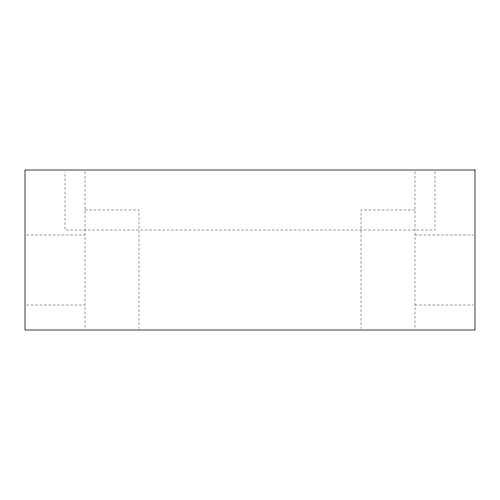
<?xml version="1.0" encoding="UTF-8"?>
<svg xmlns="http://www.w3.org/2000/svg" width="500" height="500" viewBox="0 0 500 500"><rect width="100%" height="100%" fill="white"/><g stroke="black" fill="none" stroke-linecap="round" stroke-linejoin="round"><path stroke-width="0.38" stroke-dasharray="2.5 1.88" d="M85 210L139 210L139 328.438M415 210L361 210L361 328.438M26.556 235L85 235.006M415 235L473.444 235M26.556 305L85 304.994M415 305L473.444 305M435 171.556L435 230L65 230L65 171.556M415 171.556L415 328.438M85 171.556L85 328.438"/><path stroke-width="0.75" d="M475 170L25 170L25 330L475 330L475 170"/></g></svg>
